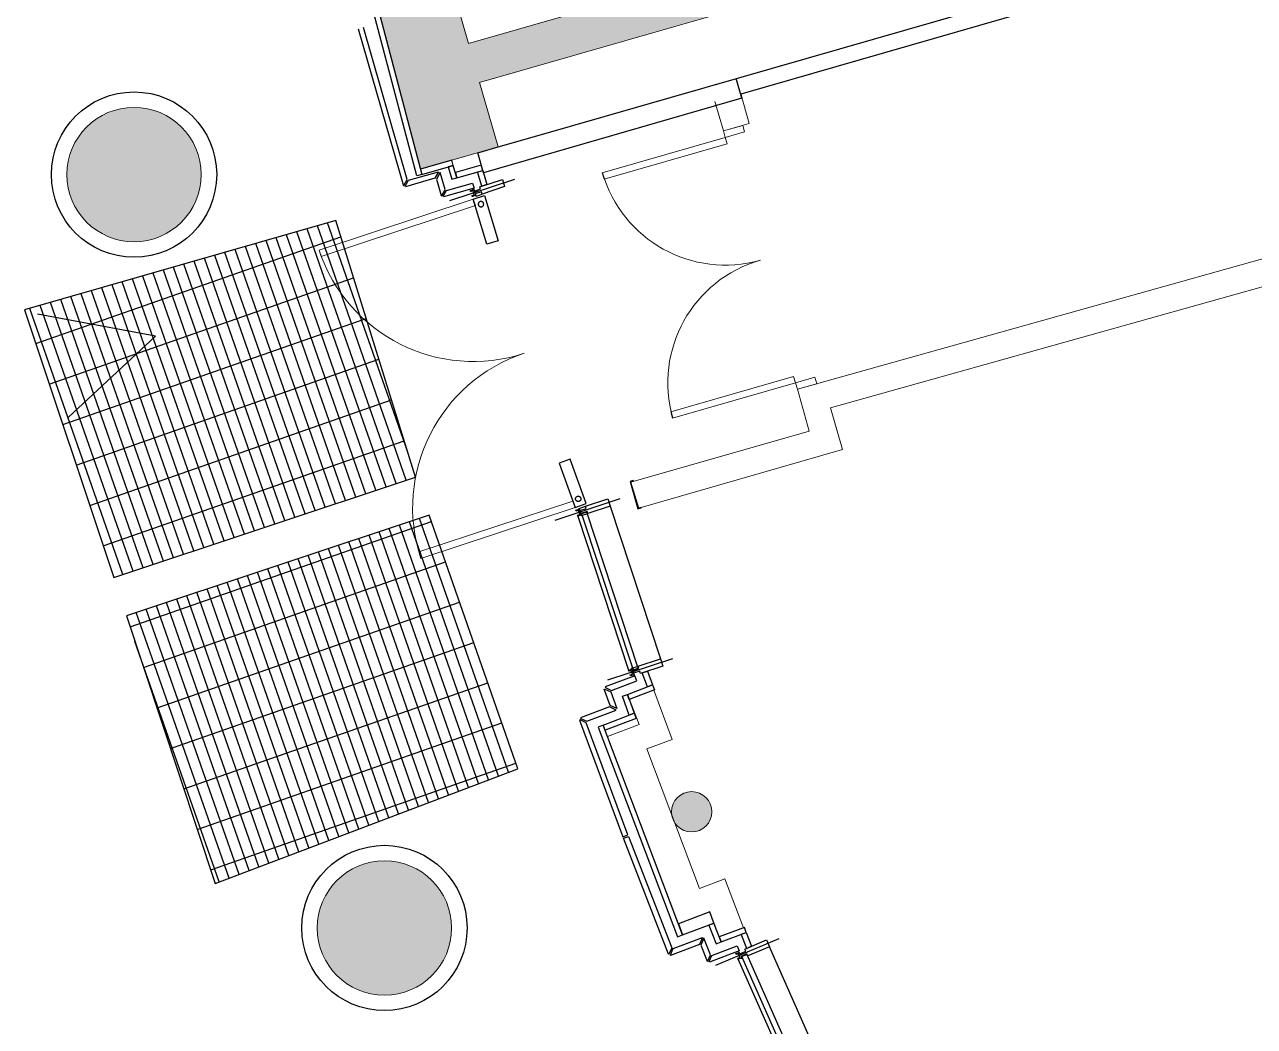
# Model space of a CAD drawing. Header units: centimetres. Extents: x 139057 to 200038, y 34824 to 80516.
# Drawn here: x 163618 to 164533, y 50116 to 50861 of the extents above; entities that cross this region are included whole.
import ezdxf

# ---------------------------------------------------------------- set-up
doc = ezdxf.new("R2010")
doc.units = ezdxf.units.CM
doc.header["$LTSCALE"] = 100
doc.linetypes.add('FLPL-B-P1$0$HIDDEN', pattern=[9.525, 6.35, -3.175])
doc.linetypes.add('P1$0$HIDDEN', pattern=[9.525, 6.35, -3.175])
for name, color, linetype, lineweight in [('410_STRUTTURE_001-AM_0', 7, 'Continuous', 0), ('430_TAVOLATI_001-AM_0', 3, 'Continuous', 0), ('441_SERRAMENTI_001-AM_0', 1, 'Continuous', 0)]:
    doc.layers.add(name, color=color, linetype=linetype, lineweight=lineweight)
for name, color, linetype in [('_retini_strutture', 7, 'Continuous'), ('A-100-CAMP-GRIGLIE', 251, 'Continuous'), ('A-FACCIATA', 8, 'Continuous'), ('A-FACCIATA-montanti', 13, 'Continuous'), ('A-FACCIATA-stone', 13, 'Continuous'), ('A-MCLS3-15', 50, 'Continuous'), ('A-MCLS4-12', 61, 'Continuous'), ('A-SI-PORTE', 5, 'Continuous'), ('FLPL-B-P1$0$A-ABOV', 7, 'FLPL-B-P1$0$HIDDEN'), ('P1$0$A-BYND', 7, 'Continuous')]:
    doc.layers.add(name, color=color, linetype=linetype)
pattern_1 = [(109.2704, (163983.759, 50311.548), (-7.49278, -2.61958), []), (199.2704, (163983.76, 50311.548), (10.4783, -29.9711), [])]

# ---------------------------------------------------------------- blocks, each defined once
blk = doc.blocks.new('FLPL-B-P1$0$invsible closer')
at = {"layer": 'FLPL-B-P1$0$A-ABOV'}
blk.add_line((0, 44), (0, -44), dxfattribs=at)
blk.add_lwpolyline([(0, 44), (0, -44), (351, -44), (351, 44)], close=True, dxfattribs=at)
blk.add_circle((53, 0), 20, dxfattribs=at)

msp = doc.modelspace()

# ---------------------------------------------------------------- hatches: boundary and pattern name
at = {"layer": '410_STRUTTURE_001-AM_0'}
h = msp.add_hatch(color=256, dxfattribs=at)
edge = h.paths.add_edge_path()
edge.add_arc((163699.16, 50749.51), 50, 0, 360)
h = msp.add_hatch(color=256, dxfattribs=at)
edge = h.paths.add_edge_path()
edge.add_arc((164114.13, 50275.29), 15, 0, 360)
h = msp.add_hatch(color=256, dxfattribs=at)
edge = h.paths.add_edge_path()
edge.add_arc((163885.53, 50188.83), 50, 0, 360)
at = {"layer": '_retini_strutture'}
msp.add_hatch(color=256, dxfattribs=at).paths.add_polyline_path([(163794.29, 51201.5), (163912.5, 50753.74), (163970.15, 50770.38), (163956.37, 50818.36), (164364.85, 50935.7), (164356.57, 50964.53), (163948.08, 50847.2), (163858.91, 51157.64), (164666.26, 51389.56), (164674.54, 51360.72), (164751.43, 51382.81), (164832.33, 51101.2), (164741.02, 51074.97), (164749.3, 51046.14), (164888.66, 51086.17), (164774.64, 51483.12)])
at = {"layer": 'A-100-CAMP-GRIGLIE'}
h = msp.add_hatch(dxfattribs=at)
h.set_pattern_fill('GRATE', color=256, scale=10, angle=105.66, style=0)
h.set_pattern_definition(pattern_1)
h.paths.add_polyline_path([(163617.69, 50648.76), (163684.03, 50449.61), (163908.66, 50524.34), (163849.28, 50715.25)])
h = msp.add_hatch(dxfattribs=at)
h.set_pattern_fill('GRATE', color=256, scale=10, angle=105.66, style=0)
h.set_pattern_definition(pattern_1)
h.paths.add_polyline_path([(163984.83, 50307.35), (163918.75, 50496.03), (163693.53, 50421.21), (163759.51, 50222)])

# ---------------------------------------------------------------- linework, layer by layer
at = {"layer": '410_STRUTTURE_001-AM_0', "elevation": 0}
msp.add_lwpolyline([(163912.41, 50753.52), (163970.08, 50770.08), (163956.27, 50818.13), (164355.17, 50932.7), (164346.88, 50961.54), (163948, 50846.97), (163858.83, 51157.42), (164666.19, 51389.31), (164674.47, 51360.47), (164751.37, 51382.56), (164832.25, 51100.94), (164731.33, 51071.96), (164739.6, 51043.15), (164898.2, 51088.68), (164784.2, 51485.62), (163794.22, 51201.29)], close=True, dxfattribs=at)
at = {"layer": '410_STRUTTURE_001-AM_0'}
for centre, radius in [((163699.16, 50749.51, 0), 50), ((164114.13, 50275.29, 0), 15), ((163885.53, 50188.83, 0), 50)]:
    msp.add_circle(centre, radius, dxfattribs=at)
at = {"layer": '430_TAVOLATI_001-AM_0'}
for p, q in [((164156.95, 50787.48, 0), (164150.64, 50809.48, 0)), ((164137.73, 50781.96, 0), (164131.42, 50803.96, 0)), ((164156.95, 50787.48, 0), (164137.73, 50781.96, 0))]:
    msp.add_line(p, q, dxfattribs=at)
at = {"layer": '430_TAVOLATI_001-AM_0', "elevation": 0}
msp.add_lwpolyline([(165098.71, 51035.77), (165154.2, 50838.42), (164217.6, 50575.86), (164226.46, 50544.93), (164074.8, 50501.37), (164068.88, 50520.48), (164201.73, 50558.64), (164192.83, 50589.69), (165129.53, 50852.28), (165079.45, 51030.37), (165098.7, 51035.78)], dxfattribs=at)
msp.add_lwpolyline([(164085.89, 50365.77), (164067.93, 50358.98), (164075, 50340.27), (164051.61, 50331.39), (164104.24, 50192.04), (164127.67, 50200.89), (164134.74, 50182.18), (164152.69, 50189.01), (164138.91, 50225.45), (164120, 50218.3), (164080.74, 50322.19), (164099.76, 50329.17)], close=True, dxfattribs=at)
at = {"layer": '441_SERRAMENTI_001-AM_0', "elevation": 0}
for points in [[(164153.52, 50781.29), (164152.14, 50786.1), (164137.73, 50781.96), (164139.11, 50777.15)], [(164140.48, 50772.34), (164139.11, 50777.15), (164047.65, 50750.88), (164049.02, 50746.08)], [(163953.19, 50726.55), (163951.62, 50731.3), (163836.86, 50693.34), (163838.43, 50688.59)], [(164190.07, 50599.3), (164191.45, 50594.49), (164099.99, 50568.22), (164098.61, 50573.03)], [(164207.25, 50593.83), (164205.87, 50598.63), (164191.45, 50594.49), (164192.83, 50589.69)], [(164025.83, 50506.47), (164027.4, 50501.72), (163912.59, 50463.9), (163911.02, 50468.65)]]:
    msp.add_lwpolyline(points, close=True, dxfattribs=at)
at = {"layer": '441_SERRAMENTI_001-AM_0'}
for centre, radius, start, end in [((164139.11, 50777.15, 0), 95.01, 196.02497, 285.99077), ((163951.62, 50731.3, 0), 120.88, 198.30225, 288.26648), ((164191.45, 50594.51, 0), 95.01, 105.99077, 195.95656), ((164027.4, 50501.72, 0), 120.88, 108.26648, 198.23072)]:
    msp.add_arc(centre, radius, start, end, dxfattribs=at)
at = {"layer": 'A-100-CAMP-GRIGLIE', "elevation": 0}
for points in [[(163617.69, 50648.76), (163684.03, 50449.61), (163908.66, 50524.34), (163849.28, 50715.25)], [(163984.83, 50307.35), (163918.75, 50496.03), (163693.53, 50421.21), (163759.51, 50222)]]:
    msp.add_lwpolyline(points, close=True, dxfattribs=at)
at = {"layer": 'A-FACCIATA'}
for p, q in [((163982.24, 50745.91, 0), (163933.83, 50729.96, 0)), ((164060.73, 50508.08, 0), (164012.32, 50492.14, 0)), ((164053.47, 50502.64, 0), (164091.02, 50389.16, 0)), ((164029.38, 50495.39, 0), (164067.24, 50380.64, 0)), ((164099.97, 50389.15, 0), (164051.56, 50373.21, 0)), ((164178.92, 50180.8, 0), (164132, 50160.87, 0)), ((164236.19, 50030.6, 0), (164172.07, 50174.9, 0)), ((164213.39, 50019.89, 0), (164148.71, 50165.58, 0))]:
    msp.add_line(p, q, dxfattribs=at)
at = {"layer": 'A-FACCIATA', "elevation": 0}
for points in [[(164032.25, 50496.97), (164070.62, 50381.03), (164074.44, 50382.29), (164036.08, 50498.23)], [(164216.56, 50020.59), (164151.46, 50167.5), (164155.17, 50169.08), (164220.27, 50022.17)]]:
    msp.add_lwpolyline(points, close=True, dxfattribs=at)
at = {"layer": 'A-FACCIATA-montanti', "elevation": 0}
for points in [[(163952.45, 50737.25), (163957.1, 50738.79), (163956.56, 50740.45), (163973.27, 50745.95), (163974.96, 50740.51), (163958.34, 50735.04), (163957.79, 50736.7), (163953.14, 50735.16)], [(163953.58, 50733.83), (163953.68, 50733.5), (163958.34, 50735.04)], [(164030.94, 50499.43), (164035.6, 50500.96), (164035.05, 50502.62), (164051.77, 50508.13), (164053.46, 50502.68), (164036.83, 50497.21), (164036.29, 50498.87), (164031.63, 50497.34)], [(164030.51, 50500.76), (164030.4, 50501.09), (164035.05, 50502.62)], [(164032.07, 50496.01), (164032.18, 50495.68), (164036.83, 50497.21)], [(164070.18, 50380.5), (164074.84, 50382.03), (164074.29, 50383.69), (164091.01, 50389.2), (164092.69, 50383.76), (164076.07, 50378.28), (164075.52, 50379.94), (164070.87, 50378.41)], [(164069.74, 50381.83), (164069.63, 50382.16), (164074.29, 50383.69)]]:
    msp.add_lwpolyline(points, dxfattribs=at)
for points in [[(163950.87, 50733.26), (163950.68, 50733.83, -0.414214), (163950.75, 50733.96), (163952.32, 50734.47, 0.414214), (163952.35, 50734.54), (163951.44, 50737.29, 0.414214), (163951.38, 50737.32), (163949.81, 50736.81, -0.414214), (163949.68, 50736.87), (163949.5, 50737.44, -0.414214), (163949.56, 50737.57), (163951.71, 50738.28, 0.414214), (163951.75, 50738.34), (163951.7, 50738.48, -0.414214), (163951.76, 50738.61), (163951.98, 50738.68), (163953.61, 50733.74), (163953.39, 50733.67, -0.414214), (163953.26, 50733.73), (163953.22, 50733.87, 0.414214), (163953.15, 50733.91), (163951, 50733.2, -0.414214)], [(164029.37, 50495.43), (164029.18, 50496, -0.414214), (164029.24, 50496.13), (164030.81, 50496.65, 0.414214), (164030.84, 50496.71), (164029.94, 50499.46, 0.414214), (164029.87, 50499.5), (164028.3, 50498.98, -0.414214), (164028.18, 50499.04), (164027.99, 50499.61, -0.414214), (164028.05, 50499.74), (164030.21, 50500.45, 0.414214), (164030.24, 50500.51), (164030.19, 50500.65, -0.414214), (164030.26, 50500.78), (164030.47, 50500.85), (164032.1, 50495.91), (164031.88, 50495.84, -0.414214), (164031.76, 50495.91), (164031.71, 50496.05, 0.414214), (164031.65, 50496.08), (164029.49, 50495.37, -0.414214)], [(164068.6, 50376.51), (164068.42, 50377.08, -0.414214), (164068.48, 50377.2), (164070.05, 50377.72, 0.414214), (164070.08, 50377.78), (164069.17, 50380.54, 0.414214), (164069.11, 50380.57), (164067.54, 50380.05, -0.414214), (164067.42, 50380.11), (164067.23, 50380.68, -0.414214), (164067.29, 50380.81), (164069.45, 50381.52, 0.414214), (164069.48, 50381.58), (164069.43, 50381.73, -0.414214), (164069.5, 50381.85), (164069.71, 50381.92), (164071.34, 50376.98), (164071.12, 50376.91, -0.414214), (164071, 50376.98), (164070.95, 50377.12, 0.414214), (164070.89, 50377.15), (164068.73, 50376.44, -0.414214)], [(164150.98, 50166.43), (164148.85, 50165.52, -0.414214), (164148.71, 50165.58), (164148.48, 50166.13, -0.414214), (164148.53, 50166.26), (164150.05, 50166.91, 0.414214), (164150.08, 50166.97), (164148.94, 50169.64, 0.414214), (164148.88, 50169.67), (164147.36, 50169.02, -0.414214), (164147.23, 50169.07), (164146.99, 50169.63, -0.414214), (164147.05, 50169.76), (164149.18, 50170.66), (164149.1, 50170.85, -0.414214), (164149.16, 50170.98), (164149.37, 50171.07), (164149.95, 50169.69), (164154.46, 50171.6), (164153.82, 50173.12), (164169.92, 50179.97), (164172.07, 50174.9), (164155.97, 50168.06), (164155.32, 50169.58), (164150.81, 50167.66), (164151.4, 50166.28), (164151.19, 50166.19, -0.414214), (164151.06, 50166.25)]]:
    msp.add_lwpolyline(points, format="xyb", close=True, dxfattribs=at)
msp.add_lwpolyline([(164068.7, 50520.95), (164070.82, 50521.56), (164070.73, 50521.85), (164068.33, 50521.16), (164074.18, 50500.78), (164076.59, 50501.47), (164076.5, 50501.76), (164074.39, 50501.15)], close=True, dxfattribs=at)
at = {"layer": 'A-FACCIATA-stone', "elevation": 0}
for points in [[(163909.52, 50748.65), (163790.36, 51200.2), (163794.21, 51201.31), (163913.39, 50749.66)], [(163913.39, 50749.66), (163936.73, 50756.36), (163935.58, 50760.2), (163912.41, 50753.54)], [(163932.88, 50755.28), (163935.63, 50746.04), (163939.46, 50747.2), (163936.73, 50756.36)], [(163939.46, 50747.2), (163958.67, 50752.62), (163957.57, 50756.47), (163938.32, 50751.03)], [(163957.87, 50740.88), (163954.8, 50751.53), (163958.65, 50752.62), (163961.67, 50742.13)], [(163923.07, 50746.72), (163901.1, 50740.41), (163900.97, 50740.84), (163903.38, 50745.22), (163925.76, 50751.65)], [(163928.24, 50733.95), (163930.63, 50738.31), (163926.86, 50750.96), (163924.15, 50746.04), (163927.8, 50733.83)], [(163929.42, 50732.93), (163929.29, 50733.37), (163931.69, 50737.73), (163951.08, 50743.21), (163952.23, 50739.38)], [(164077.41, 50378.72), (164081.21, 50379.97), (164085.02, 50369.76), (164081.28, 50368.34)], [(164049.8, 50368.17), (164049.95, 50367.74), (164054.47, 50365.67), (164073.32, 50372.81), (164071.96, 50376.57)], [(164066.36, 50362.69), (164085.02, 50369.76), (164086.42, 50366.01), (164067.72, 50358.93)], [(164049.45, 50366.65), (164053.97, 50364.58), (164058.51, 50352.06), (164053.4, 50354.4), (164049.02, 50366.49)], [(164067.73, 50347.17), (164062.59, 50361.34), (164066.36, 50362.69), (164071.46, 50348.58)], [(164052.9, 50353.31), (164031.53, 50345.21), (164031.68, 50344.78), (164036.23, 50342.72), (164058.01, 50350.97)], [(164048.24, 50339.78), (164071.46, 50348.58), (164072.83, 50344.82), (164049.66, 50336.04)], [(164044.5, 50338.36), (164103.7, 50182.18), (164107.43, 50183.62), (164048.24, 50339.78)], [(164107.43, 50183.62), (164130.65, 50192.42), (164127.67, 50200.89), (164104.24, 50192.04)], [(164126.91, 50191), (164132.46, 50176.98), (164136.17, 50178.47), (164130.65, 50192.42)], [(164136.17, 50178.47), (164154.84, 50185.55), (164153.4, 50189.28), (164134.7, 50182.19)], [(164151.1, 50184.13), (164154.84, 50185.55), (164158.81, 50175.24), (164155.12, 50173.68)], [(164119.88, 50176.58), (164098.51, 50168.48), (164098.34, 50168.9), (164100.38, 50173.46), (164122.15, 50181.72)], [(164126.14, 50164.3), (164128.15, 50168.85), (164123.25, 50181.23), (164120.98, 50176.09), (164125.71, 50164.14)], [(164127.41, 50163.39), (164127.24, 50163.81), (164129.25, 50168.36), (164148.1, 50175.51), (164149.57, 50171.79)]]:
    msp.add_lwpolyline(points, close=True, dxfattribs=at)
for points in [[(163866.05, 50857.93), (163899.59, 50741.21), (163900.02, 50741.34), (163902.45, 50745.73), (163869.89, 50859.04)], [(164062.99, 50256.72), (164066.73, 50258.13), (164035.74, 50341.62), (164031.19, 50343.69), (164030.76, 50343.53), (164062.99, 50256.72)], [(164063.41, 50255.59), (164067.16, 50257.01), (164099.28, 50173.95), (164097.25, 50169.39), (164096.82, 50169.23), (164063.41, 50255.59)]]:
    msp.add_lwpolyline(points, dxfattribs=at)
at = {"layer": 'A-FACCIATA-stone'}
for centre in [(163699.15, 50749.51, 0), (163885.52, 50188.85, 0)]:
    msp.add_circle(centre, 61.5, dxfattribs=at)
at = {"layer": 'A-MCLS3-15'}
for p, q in [((164151.57, 50806.25, 0), (164147.34, 50820.99, 0)), ((163957.57, 50756.47, 0), (163938.32, 50751.03, 0))]:
    msp.add_line(p, q, dxfattribs=at)
at = {"layer": 'A-MCLS4-12', "elevation": 0}
msp.add_lwpolyline([(163998.92, 50778.36), (164349.74, 50879.12), (164335.93, 50927.17), (164347.47, 50930.49), (164364.58, 50870.9), (164150.68, 50809.34), (164151.57, 50806.26), (163959.2, 50750.71), (163954.9, 50765.72), (163970.08, 50770.08), (163998.92, 50778.36)], dxfattribs=at)
at = {"layer": 'P1$0$A-BYND', "linetype": 'P1$0$HIDDEN'}
for p, q in [((163715.13, 50629.25, 0), (163627.19, 50645.56, 0)), ((163650.48, 50569.02, 0), (163715.13, 50629.25, 0))]:
    msp.add_line(p, q, dxfattribs=at)

# ---------------------------------------------------------------- block references
at = {"layer": 'A-SI-PORTE', "yscale": 0.1, "zscale": 0.1}
for p, xscale, rotation in [((163955.84, 50732.56, 0.1), -0.1, 106.6548002259262), ((164031.54, 50503.21, 0.1), 0.1, 109.8375918105279)]:
    msp.add_blockref('FLPL-B-P1$0$invsible closer', p, dxfattribs=dict(at, xscale=xscale, rotation=rotation))

doc.saveas('drawing.dxf')
